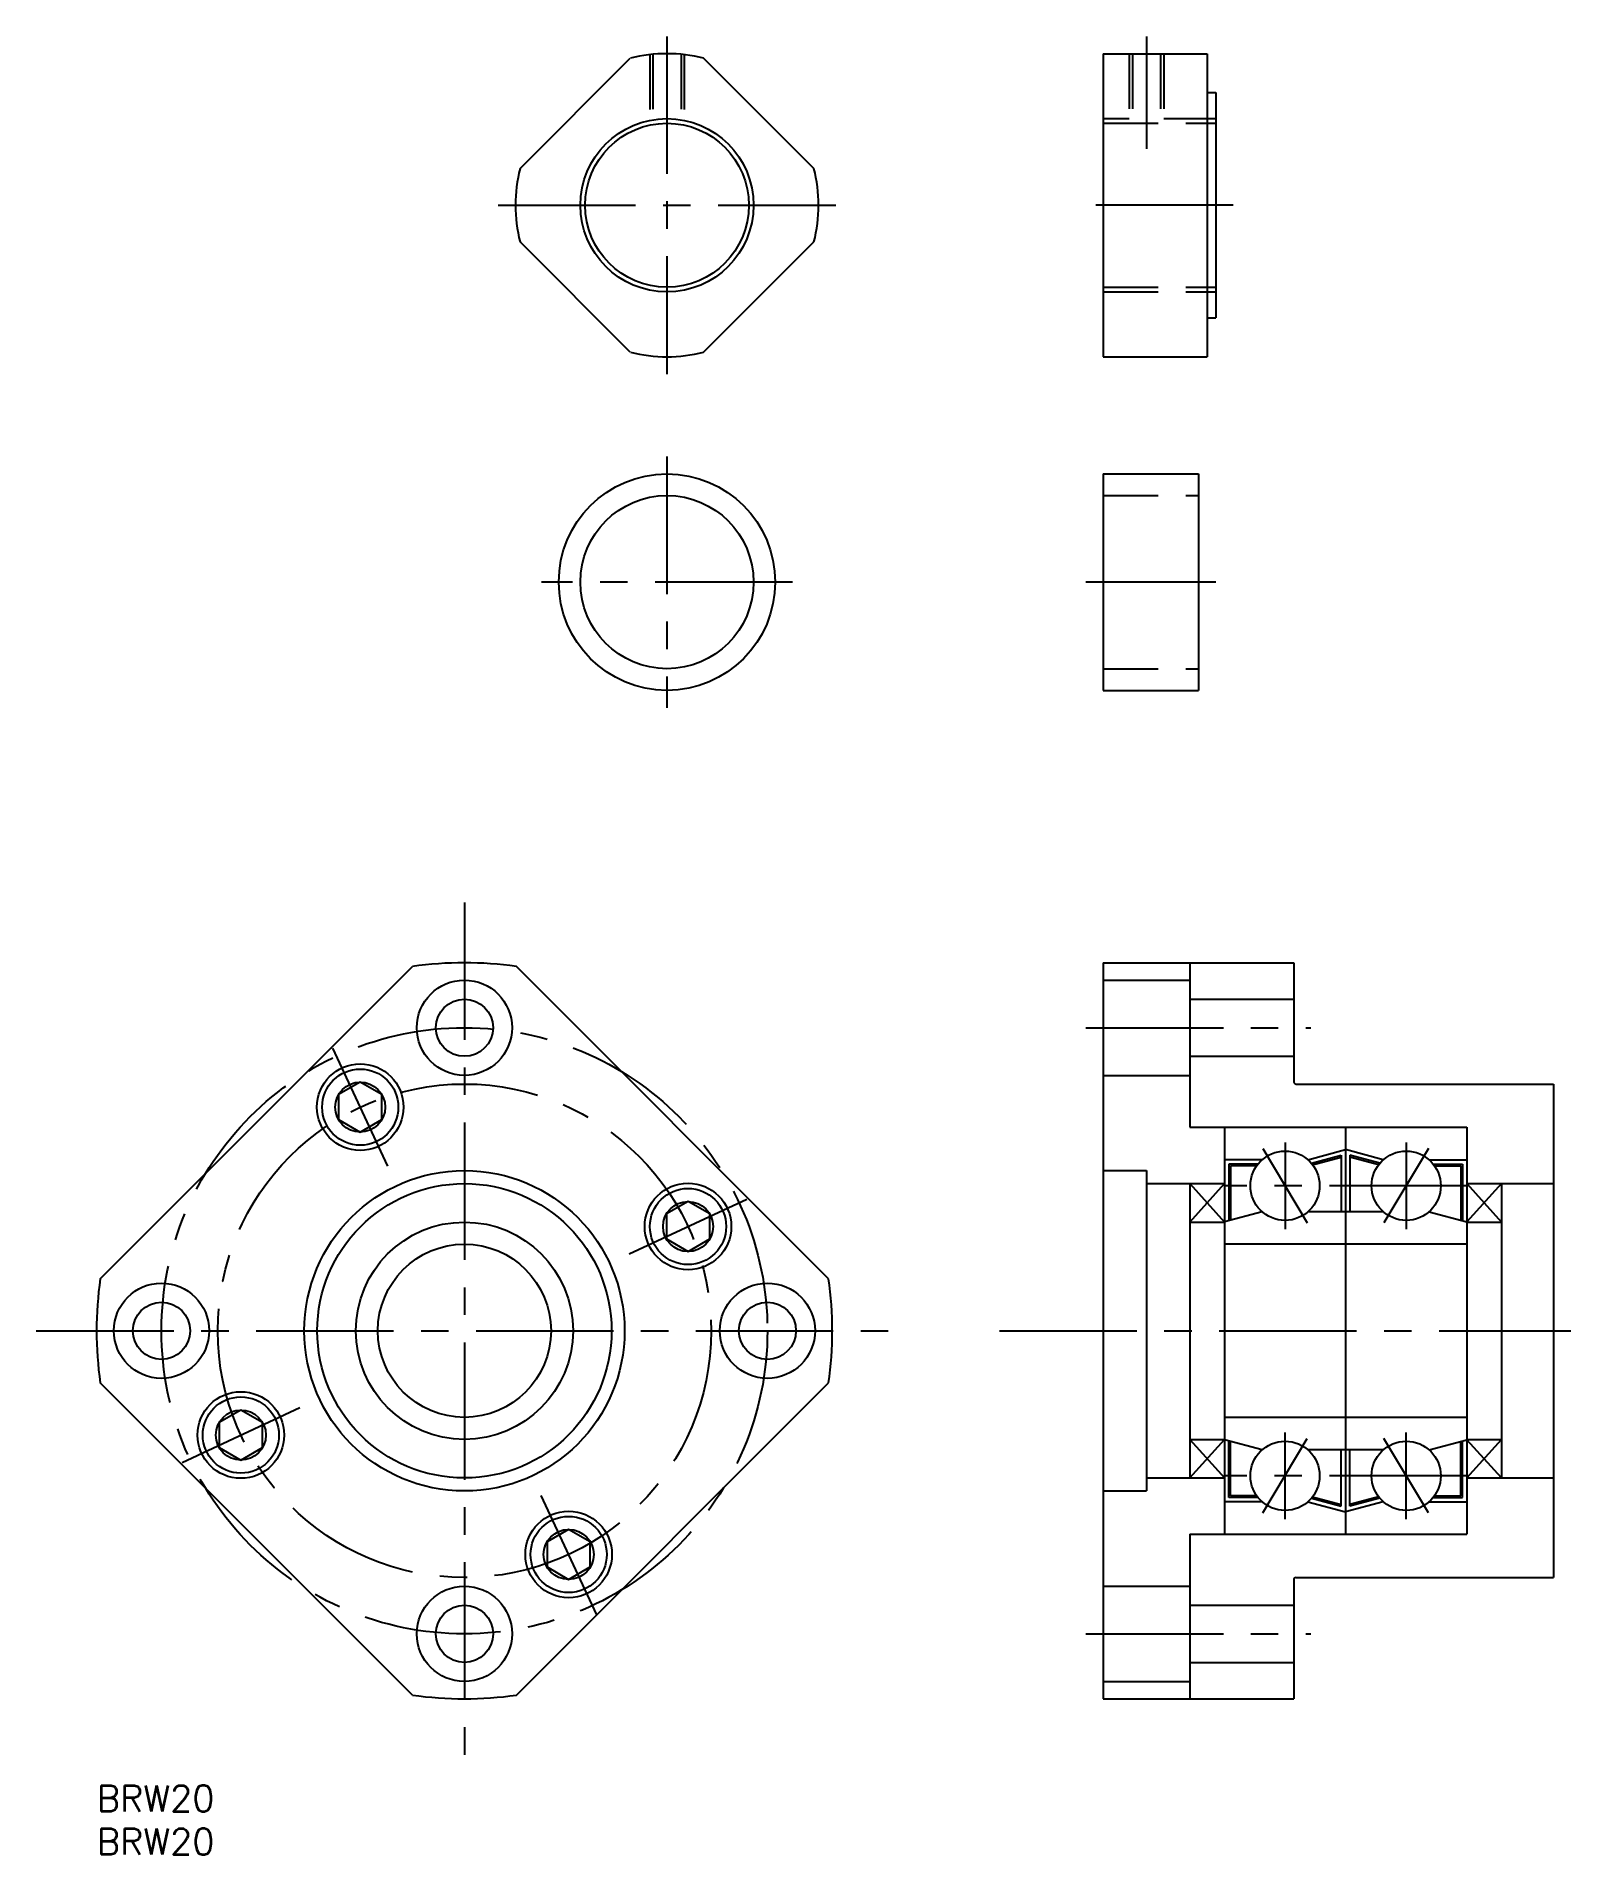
# Model space of a CAD drawing. Extents: x -7 to 170, y -8 to 202.
import ezdxf

# ---------------------------------------------------------------- set-up
doc = ezdxf.new("R2010")
doc.units = 0
doc.header["$LTSCALE"] = 0.5
doc.linetypes.add('CENTER', pattern=[50.8, 31.75, -6.35, 6.35, -6.35])
doc.linetypes.add('DASHED', pattern=[19.05, 12.7, -6.35])
for name, color, linetype in [('MSM_CENTER', 1, 'CENTER'), ('MSM_CONTINUOUS', 7, 'CONTINUOUS'), ('MSM_DASHED', 4, 'DASHED'), ('MSM_NARROW', 5, 'CONTINUOUS'), ('MSM_PART_NUMBER', 7, 'CONTINUOUS')]:
    doc.layers.add(name, color=color, linetype=linetype)
doc.styles.get("Standard").update_dxf_attribs({"font": 'txt.shx', "height": 3, "bigfont": 'bigfont.shx'})

# ---------------------------------------------------------------- blocks, each defined once
blk = doc.blocks.new('*U4')
at = {"layer": 'MSM_PART_NUMBER'}
blk.add_text('BRW20', height=3, dxfattribs=at).set_placement((0, -3))
blk = doc.blocks.new('*U5')
at = {"layer": 'MSM_PART_NUMBER'}
blk.add_text('BRW20', height=3, dxfattribs=at).set_placement((0, -8))

msp = doc.modelspace()

# ---------------------------------------------------------------- linework, layer by layer
at = {"layer": 'MSM_CENTER'}
for p, q in [((65.9, 201.99), (65.9, 162.99)), ((121.3, 201.99), (121.3, 188.99)), ((46.4, 182.49), (85.4, 182.49)), ((131.3, 182.49), (114.3, 182.49)), ((65.9, 153.46), (65.9, 124.46)), ((80.4, 138.96), (51.4, 138.96)), ((129.3, 138.96), (114.3, 138.96)), ((42.5, 101.96), (42.5, 3.04)), ((114.3, 87.5), (140.3, 87.5)), ((33.63, 71.53), (27.29, 85.13)), ((134.73, 73.54), (139.86, 64.96)), ((137.3, 74.25), (137.3, 64.25)), ((153.86, 73.54), (148.73, 64.96)), ((151.3, 74.25), (151.3, 64.25)), ((61.53, 61.37), (75.13, 67.71)), ((158.3, 69.25), (130.3, 69.25)), ((-6.96, 52.5), (91.96, 52.5)), ((104.3, 52.5), (170.3, 52.5)), ((9.87, 37.29), (23.47, 43.63)), ((134.73, 31.46), (139.86, 40.04)), ((137.3, 30.75), (137.3, 40.75)), ((153.86, 31.46), (148.73, 40.04)), ((151.3, 30.75), (151.3, 40.75)), ((158.3, 35.75), (130.3, 35.75)), ((57.79, 19.71), (51.37, 33.47)), ((114.3, 17.5), (140.3, 17.5))]:
    msp.add_line(p, q, dxfattribs=at)
for radius in [35, 28.5]:
    msp.add_circle((42.5, 52.5), radius, dxfattribs=at)
at = {"layer": 'MSM_CONTINUOUS'}
for p, q in [((116.3, 199.99), (128.3, 199.99)), ((116.3, 199.99), (116.3, 164.99)), ((128.3, 199.99), (128.3, 164.99)), ((48.92, 186.72), (61.66, 199.47)), ((82.88, 186.72), (70.13, 199.47)), ((128.3, 195.49), (129.3, 195.49)), ((129.3, 195.49), (129.3, 169.49)), ((61.66, 165.51), (48.92, 178.26)), ((70.13, 165.51), (82.88, 178.26)), ((128.3, 169.49), (129.3, 169.49)), ((116.3, 164.99), (128.3, 164.99)), ((116.3, 151.46), (127.3, 151.46)), ((116.3, 151.46), (116.3, 126.46)), ((127.3, 151.46), (127.3, 126.46)), ((116.3, 126.46), (127.3, 126.46)), ((0.43, 58.51), (36.49, 94.57)), ((84.57, 58.51), (48.51, 94.57)), ((116.3, 95), (138.3, 95)), ((116.3, 95), (116.3, 10)), ((126.3, 95), (126.3, 76)), ((138.3, 95), (138.3, 81.3)), ((116.3, 93), (126.3, 93)), ((126.3, 90.8), (138.3, 90.8)), ((126.3, 84.2), (138.3, 84.2)), ((116.3, 82), (126.3, 82)), ((30.46, 81.22), (27.96, 79.77)), ((32.96, 79.77), (30.46, 81.22)), ((138.6, 81), (168.3, 81)), ((168.3, 81), (168.3, 24)), ((27.96, 79.77), (27.96, 76.89)), ((32.96, 76.89), (32.96, 79.77)), ((27.96, 76.89), (30.46, 75.44)), ((30.46, 75.44), (32.96, 76.89)), ((126.3, 76), (158.3, 76)), ((130.3, 76), (130.3, 29)), ((144.3, 76), (144.3, 29)), ((158.3, 76), (158.3, 29)), ((134.65, 72.25), (130.3, 72.25)), ((130.8, 71.75), (130.8, 65.22)), ((134.17, 71.75), (130.8, 71.75)), ((131, 71.55), (131, 65.27)), ((134.02, 71.55), (131, 71.55)), ((139.94, 72.25), (144.3, 73.42)), ((140.35, 71.84), (143.8, 72.77)), ((140.48, 71.67), (143.8, 72.56)), ((143.8, 72.77), (143.8, 66.25)), ((148.65, 72.25), (144.3, 73.42)), ((144.8, 72.77), (144.8, 66.25)), ((148.25, 71.84), (144.8, 72.77)), ((148.11, 71.67), (144.8, 72.56)), ((153.94, 72.25), (158.3, 72.25)), ((154.42, 71.75), (157.8, 71.75)), ((154.57, 71.55), (157.6, 71.55)), ((157.6, 71.55), (157.6, 65.27)), ((157.8, 71.75), (157.8, 65.22)), ((116.3, 71), (121.3, 71)), ((121.3, 71), (121.3, 34)), ((121.3, 69.5), (130.3, 69.5)), ((126.3, 69.5), (126.3, 35.5)), ((158.3, 69.5), (168.3, 69.5)), ((162.3, 69.5), (162.3, 35.5)), ((68.33, 67.43), (65.83, 65.99)), ((70.83, 65.99), (68.33, 67.43)), ((65.83, 65.99), (65.83, 63.1)), ((70.83, 63.1), (70.83, 65.99)), ((134.65, 66.25), (130.3, 65.08)), ((148.65, 66.25), (139.94, 66.25)), ((153.94, 66.25), (158.3, 65.08)), ((65.83, 63.1), (68.33, 61.66)), ((68.33, 61.66), (70.83, 63.1)), ((126.3, 65.05), (130.3, 65.05)), ((158.3, 65.05), (162.3, 65.05)), ((158.3, 62.5), (130.3, 62.5)), ((36.49, 10.43), (0.43, 46.49)), ((48.51, 10.43), (84.57, 46.49)), ((16.67, 43.34), (14.17, 41.9)), ((19.17, 41.9), (16.67, 43.34)), ((158.3, 42.5), (130.3, 42.5)), ((14.17, 41.9), (14.17, 39.01)), ((19.17, 39.01), (19.17, 41.9)), ((126.3, 39.95), (130.3, 39.95)), ((134.65, 38.75), (130.3, 39.92)), ((153.94, 38.75), (158.3, 39.92)), ((158.3, 39.95), (162.3, 39.95)), ((14.17, 39.01), (16.67, 37.57)), ((16.67, 37.57), (19.17, 39.01)), ((130.8, 33.25), (130.8, 39.78)), ((131, 33.45), (131, 39.73)), ((148.65, 38.75), (139.94, 38.75)), ((143.8, 32.23), (143.8, 38.75)), ((144.8, 32.23), (144.8, 38.75)), ((157.6, 33.45), (157.6, 39.73)), ((157.8, 33.25), (157.8, 39.78)), ((116.3, 34), (121.3, 34)), ((121.3, 35.5), (130.3, 35.5)), ((158.3, 35.5), (168.3, 35.5)), ((134.65, 32.75), (130.3, 32.75)), ((134.17, 33.25), (130.8, 33.25)), ((134.02, 33.45), (131, 33.45)), ((139.94, 32.75), (144.3, 31.58)), ((140.35, 33.16), (143.8, 32.23)), ((140.48, 33.33), (143.8, 32.44)), ((148.65, 32.75), (144.3, 31.58)), ((148.11, 33.33), (144.8, 32.44)), ((148.25, 33.16), (144.8, 32.23)), ((153.94, 32.75), (158.3, 32.75)), ((154.42, 33.25), (157.8, 33.25)), ((154.57, 33.45), (157.6, 33.45)), ((54.54, 29.56), (52.04, 28.11)), ((57.04, 28.11), (54.54, 29.56)), ((52.04, 28.11), (52.04, 25.23)), ((57.04, 25.23), (57.04, 28.11)), ((126.3, 29), (126.3, 10)), ((126.3, 29), (158.3, 29)), ((52.04, 25.23), (54.54, 23.78)), ((54.54, 23.78), (57.04, 25.23)), ((138.3, 23.7), (138.3, 10)), ((138.6, 24), (168.3, 24)), ((116.3, 23), (126.3, 23)), ((126.3, 20.8), (138.3, 20.8)), ((126.3, 14.2), (138.3, 14.2)), ((116.3, 12), (126.3, 12)), ((116.3, 10), (138.3, 10))]:
    msp.add_line(p, q, dxfattribs=at)
for centre, radius in [((65.9, 182.49), 9.46), ((65.9, 138.96), 12.5), ((65.9, 138.96), 10), ((42.5, 87.5), 5.5), ((42.5, 87.5), 3.3), ((30.46, 78.33), 5), ((30.46, 78.33), 4.4), ((30.46, 78.33), 2.89), ((137.3, 69.25), 4), ((151.3, 69.25), 4), ((42.5, 52.5), 18.5), ((42.5, 52.5), 17), ((68.33, 64.54), 5), ((68.33, 64.54), 4.4), ((68.33, 64.54), 2.89), ((42.5, 52.5), 12.55), ((42.5, 52.5), 10), ((7.5, 52.5), 5.5), ((77.5, 52.5), 5.5), ((7.5, 52.5), 3.3), ((77.5, 52.5), 3.3), ((16.67, 40.46), 5), ((16.67, 40.46), 4.4), ((16.67, 40.46), 2.89), ((137.3, 35.75), 4), ((151.3, 35.75), 4), ((54.54, 26.67), 5), ((54.54, 26.67), 4.4), ((54.54, 26.67), 2.89), ((42.5, 17.5), 5.5), ((42.5, 17.5), 3.3)]:
    msp.add_circle(centre, radius, dxfattribs=at)
for centre, radius, start, end in [((65.9, 182.49), 17.5, 76.0027, 103.9973), ((65.9, 182.49), 17.5, 166.0027, 193.9973), ((65.9, 182.49), 17.5, 346.0027, 13.9973), ((65.9, 182.49), 17.5, 256.0027, 283.9973), ((42.5, 52.5), 42.5, 81.8699, 98.1301), ((138.6, 81.3), 0.3, 180, 270), ((42.5, 52.5), 42.5, 171.8699, 188.1301), ((42.5, 52.5), 42.5, 351.8699, 8.1301), ((138.6, 23.7), 0.3, 90, 180), ((42.5, 52.5), 42.5, 261.8699, 278.1301)]:
    msp.add_arc(centre, radius, start, end, dxfattribs=at)
at = {"layer": 'MSM_DASHED'}
for p, q in [((63.9, 199.88), (63.9, 191.74)), ((64.28, 199.92), (64.28, 191.81)), ((67.52, 199.92), (67.52, 191.81)), ((67.9, 199.88), (67.9, 191.74)), ((119.3, 199.99), (119.3, 191.95)), ((119.68, 199.99), (119.68, 191.95)), ((122.92, 199.99), (122.92, 191.95)), ((123.3, 199.99), (123.3, 191.95)), ((116.3, 192.49), (119.3, 192.49)), ((116.3, 191.95), (129.3, 191.95)), ((123.3, 192.49), (129.3, 192.49)), ((116.3, 173.03), (129.3, 173.03)), ((116.3, 172.49), (129.3, 172.49)), ((116.3, 148.96), (127.3, 148.96)), ((116.3, 128.96), (127.3, 128.96))]:
    msp.add_line(p, q, dxfattribs=at)
at = {"layer": 'MSM_NARROW'}
for p, q in [((126.3, 69.5), (130.3, 65.05)), ((126.3, 65.05), (130.3, 69.5)), ((162.3, 69.5), (158.3, 65.08)), ((158.3, 69.5), (162.3, 65.05)), ((126.3, 35.5), (130.3, 39.95)), ((126.3, 39.95), (130.3, 35.5)), ((158.3, 35.5), (162.3, 39.95)), ((162.3, 35.5), (158.3, 39.92))]:
    msp.add_line(p, q, dxfattribs=at)
msp.add_circle((65.9, 182.49), 10, dxfattribs=at)

# ---------------------------------------------------------------- block references
at = {"layer": 'MSM_CONTINUOUS'}
for name in ['*U4', '*U5']:
    msp.add_blockref(name, (0, 0), dxfattribs=at)

doc.saveas('drawing.dxf')
